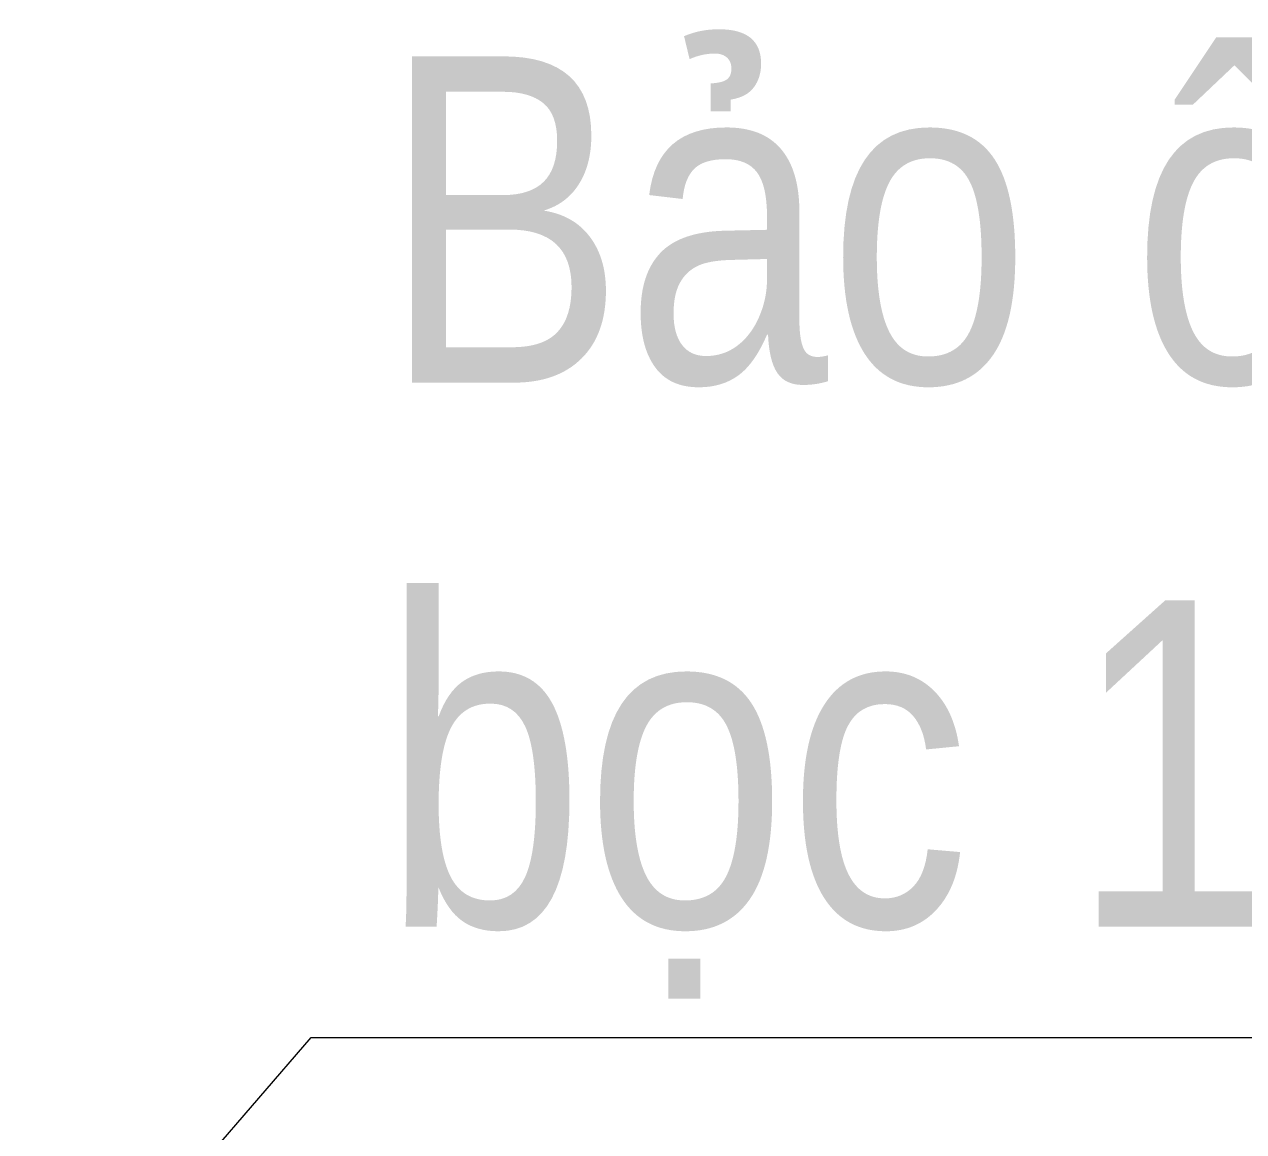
# Model space of a CAD drawing. Header units: millimetres. Extents: x -46397 to 283259, y -8690 to 23983.
# Drawn here: x -20006 to -19707, y 5066.3 to 5337.7 of the extents above; entities that cross this region are included whole.
import ezdxf
from ezdxf import colors
from ezdxf.entities.mleader import LeaderData, LeaderLine
from ezdxf.math import Vec2, Vec3

# ---------------------------------------------------------------- set-up
doc = ezdxf.new("R2010")
doc.units = ezdxf.units.MM
doc.styles.add('GHI CHÚ 2', font='arial.ttf', dxfattribs={"width": 0.8, "height": 1})

# ---------------------------------------------------------------- blocks, each defined once
blk = doc.blocks.new('_Dot')
at = {"color": 0, "linetype": 'ByBlock', "lineweight": -2}
blk.add_line((-0.5, 0), (-1, 0), dxfattribs=at)
at = {"color": 0, "linetype": 'ByBlock', "const_width": 0.5}
blk.add_lwpolyline([(-0.25, 0, 1), (0.25, 0, 1)], format="xyb", close=True, dxfattribs=at)

msp = doc.modelspace()

# ---------------------------------------------------------------- leaders
at = {"color": 1}
ml = msp.add_multileader_mtext('Standard', dxfattribs=at)
ml.set_content('{\\C3;Bảo ôn dày 50mm, tỉ trọng 100kg/m3\\Pbọc 1 lớp}', color=1, style='GHI CHÚ 2')
ml.set_leader_properties(color=3, lineweight=9)
ml.set_arrow_properties(name='DOT')
ml.build(insert=Vec2(0, 0))
ml.multileader.update_dxf_attribs({"text_left_attachment_type": 5, "text_right_attachment_type": 5, "dogleg_length": 17.33, "arrow_head_size": 40})
ctx = ml.context
ctx.base_point, ctx.char_height, ctx.arrow_head_size, ctx.landing_gap_size, ctx.plane_origin = Vec3(-19918.35, 5089.39), 80, 40, 0.039, Vec3(-18023.31, 5376.82)
ctx.left_attachment, ctx.right_attachment = 5, 5
notes = []
notes.append((ctx, [(0, (1, 1, 0), (-19935.68, 5089.39), (1, 0), 17.33, [(1, [(-20203.34, 4779.28)], 0, [])])]))
ctx.mtext.insert, ctx.mtext.width, ctx.mtext.flow_direction = Vec3(-19918.31, 5329.9), 1538.2477, 5
for ctx, leaders in notes:
    for number, flags, end, landing, length, lines in leaders:
        leader = LeaderData()
        leader.index, (leader.has_last_leader_line, leader.has_dogleg_vector, leader.attachment_direction) = number, flags
        leader.last_leader_point, leader.dogleg_vector, leader.dogleg_length = Vec3(end), Vec3(landing), length
        for number, points, colour, breaks in lines:
            line = LeaderLine()
            line.index, line.vertices, line.color, line.breaks = number, Vec3.list(points), colors.encode_raw_color(colour), breaks
            leader.lines.append(line)
        ctx.leaders.append(leader)

doc.saveas('drawing.dxf')
